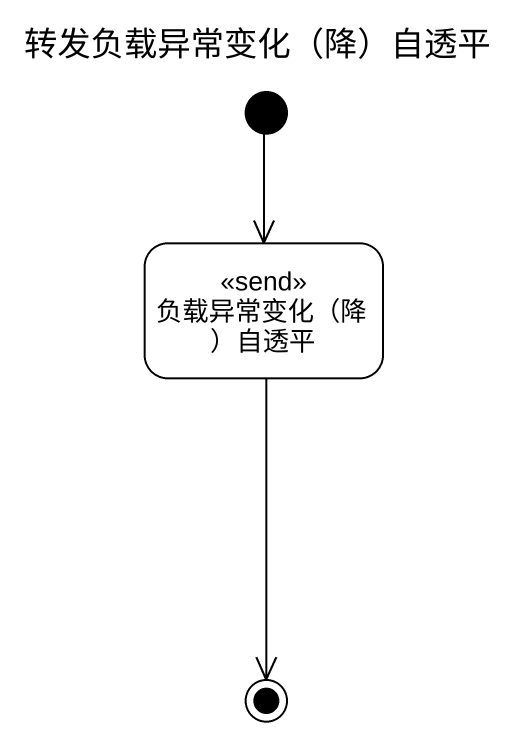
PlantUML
@startuml
title 转发负载异常变化（降）自透平
hide empty description
state "负载异常变化（降）自透平" as 负载异常变化_降_自透平 <<send>>
[*] --> 负载异常变化_降_自透平
负载异常变化_降_自透平 --> [*]
@enduml
